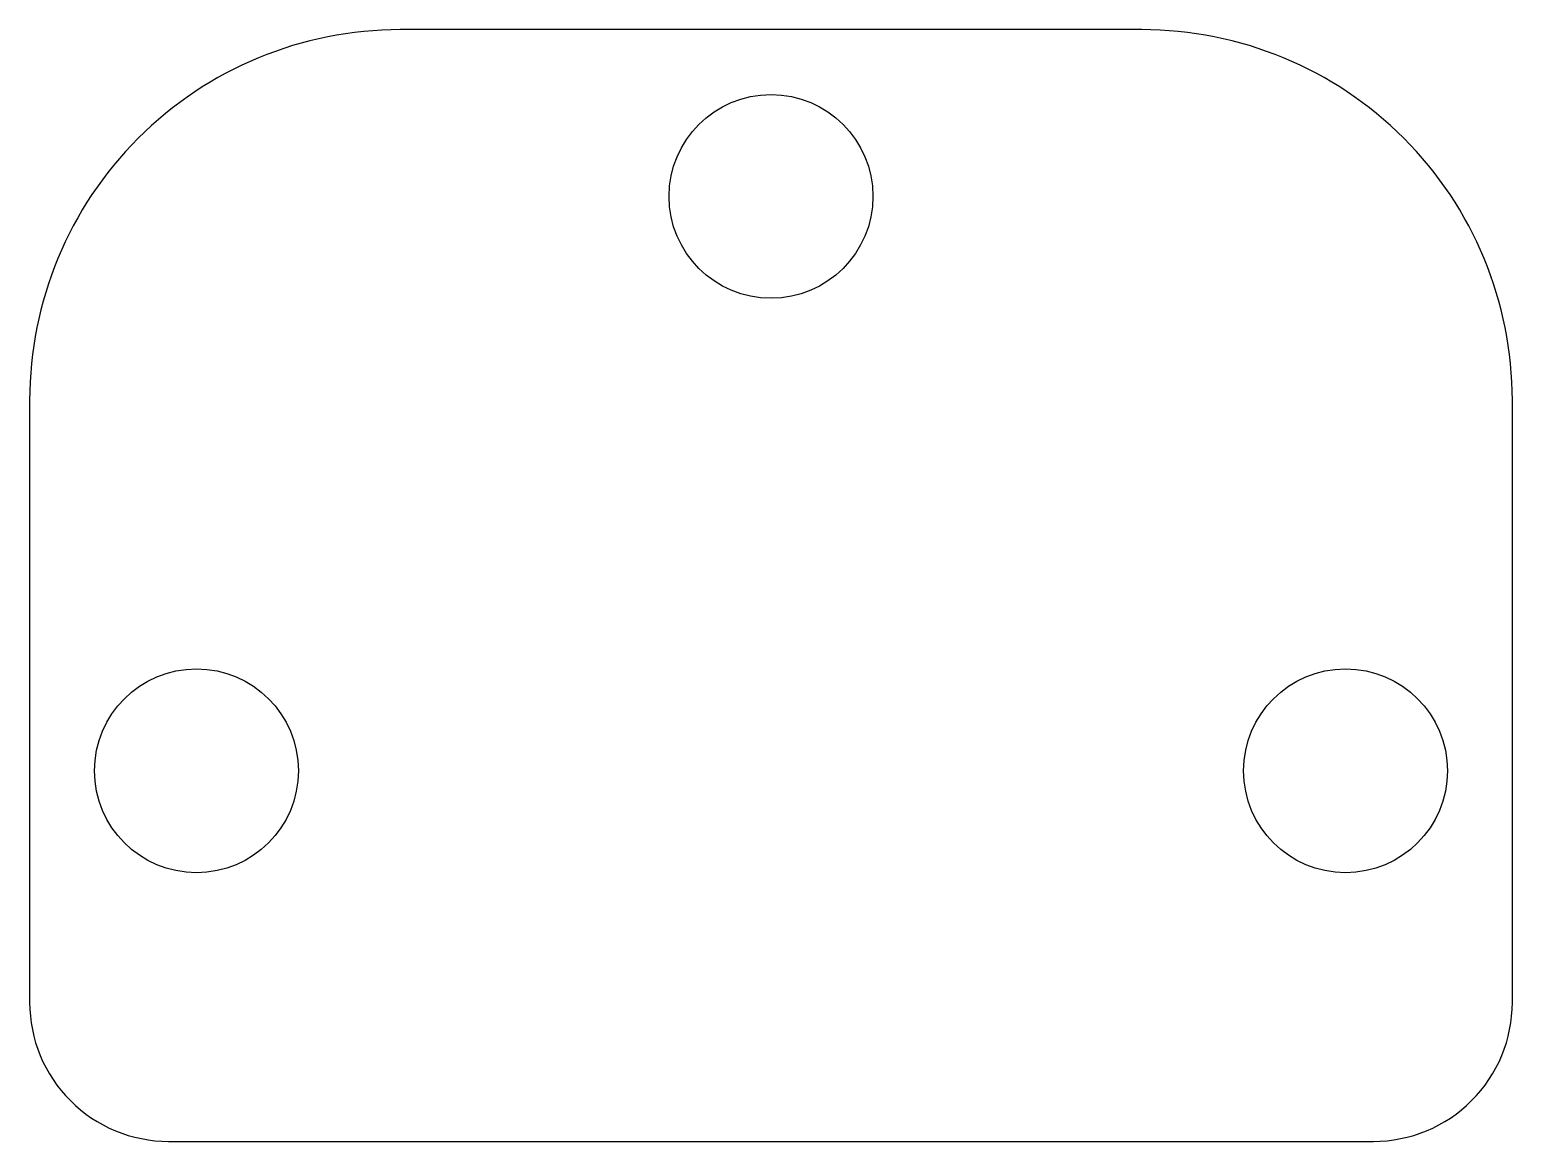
# Model space of a CAD drawing. Header units: millimetres. Extents: x -8 to 8, y -4 to 8.
import ezdxf

# ---------------------------------------------------------------- set-up
doc = ezdxf.new("R2010")
doc.units = ezdxf.units.MM
doc.layers.get('0').update_dxf_attribs({"linetype": 'CONTINUOUS'})

msp = doc.modelspace()

# ---------------------------------------------------------------- linework, layer by layer
msp.add_lwpolyline([(8, 4, 0.414214), (4, 8), (-4, 8, 0.414214), (-8, 4), (-8, -2.5, 0.414214), (-6.5, -4), (6.5, -4, 0.414214), (8, -2.5)], format="xyb", close=True)
for centre in [(0, 6.2), (-6.2, 0), (6.2, 0)]:
    msp.add_circle(centre, 1.1)

doc.saveas('drawing.dxf')
